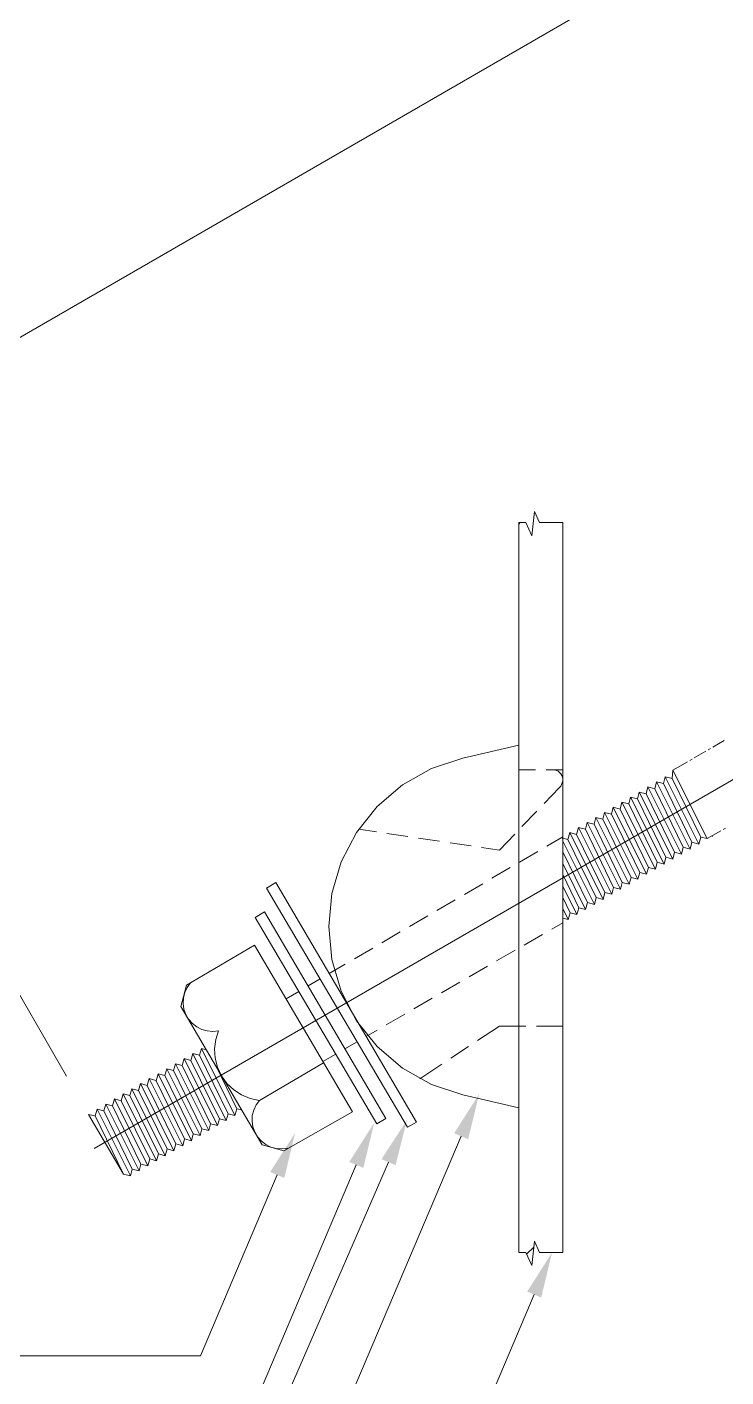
# Model space of a CAD drawing. Header units: millimetres. Extents: x 2 to 579, y 1 to 405.
# Drawn here: x 220.31 to 228.53, y 96.87 to 112.76 of the extents above; entities that cross this region are included whole.
import ezdxf

# ---------------------------------------------------------------- set-up
doc = ezdxf.new("R2010")
doc.units = ezdxf.units.MM
doc.linetypes.add('XKITLINE00', pattern=[0])
doc.layers.add('LinkedObject', color=7, linetype='Continuous', lineweight=0)

# ---------------------------------------------------------------- blocks, each defined once
blk = doc.blocks.new('*A4')
at = {"layer": 'LinkedObject'}
for points in [[(225.498, 99.672), (225.333, 99.742), (225.627, 100.204)], [(224.265, 99.334), (224.099, 99.404), (224.393, 99.866)], [(224.644, 99.365), (224.479, 99.437), (224.777, 99.897)], [(223.335, 99.216), (223.169, 99.286), (223.463, 99.748)], [(226.357, 97.808), (226.192, 97.878), (226.485, 98.34)]]:
    blk.add_hatch(color=6, dxfattribs=at).paths.add_polyline_path(points, flags=17)
at = {"layer": 'LinkedObject', "color": 6, "linetype": 'XKITLINE00', "lineweight": 0}
for p, q in [((216.869, 107.172), (258.262, 131.096)), ((226.371, 102.609), (241.193, 111.175)), ((220.775, 100.414), (216.419, 107.951)), ((225.416, 99.707), (221.26, 89.917)), ((224.562, 99.401), (221.648, 92.706)), ((224.182, 99.369), (222.604, 95.651)), ((223.252, 99.251), (222.349, 97.124)), ((226.274, 97.843), (221.984, 87.736)), ((222.349, 97.124), (212.807, 97.124))]:
    blk.add_line(p, q, dxfattribs=at)
at = {"layer": 'LinkedObject', "color": 9, "linetype": 'XKITLINE00', "lineweight": 0}
for p, q in [((226.246, 106.773), (226.28, 107.06)), ((226.28, 107.06), (226.337, 106.929)), ((226.092, 106.929), (226.176, 106.929)), ((226.092, 106.912), (226.11, 106.929)), ((226.176, 106.929), (226.246, 106.773)), ((226.337, 106.929), (226.61, 106.929)), ((232.057, 105.896), (221.097, 99.561)), ((228.158, 104.161), (228.293, 104.24)), ((228.32, 104.255), (228.347, 104.271)), ((228.374, 104.286), (228.509, 104.365)), ((227.907, 104.017), (228.076, 104.114)), ((228.104, 104.13), (228.131, 104.146)), ((228.311, 103.211), (228.47, 103.303)), ((228.498, 103.318), (228.525, 103.334))]:
    blk.add_line(p, q, dxfattribs=at)
at = {"layer": 'LinkedObject', "color": 7, "linetype": 'XKITLINE00', "lineweight": 0}
for p, q in [((226.092, 98.34), (226.092, 106.929)), ((226.61, 106.929), (226.61, 98.34)), ((226.092, 104.309), (225.435, 104.157)), ((225.435, 104.157), (225.065, 104.034)), ((225.065, 104.034), (224.725, 103.842)), ((224.725, 103.842), (224.429, 103.588)), ((224.429, 103.588), (224.186, 103.283)), ((224.186, 103.283), (224.006, 102.937)), ((224.006, 102.937), (223.895, 102.563)), ((223.895, 102.563), (223.858, 102.175)), ((223.858, 102.175), (223.895, 101.787)), ((223.895, 101.787), (224.006, 101.413)), ((224.006, 101.413), (224.186, 101.067)), ((224.186, 101.067), (224.429, 100.762)), ((224.429, 100.762), (224.725, 100.509)), ((224.725, 100.509), (225.065, 100.317)), ((225.065, 100.317), (225.435, 100.193)), ((226.092, 100.041), (225.435, 100.193)), ((221.225, 99.635), (221.225, 99.635)), ((226.186, 98.317), (226.272, 98.402)), ((226.246, 98.184), (226.28, 98.471)), ((226.28, 98.471), (226.337, 98.34)), ((226.176, 98.34), (226.092, 98.34)), ((226.176, 98.34), (226.246, 98.184)), ((226.61, 98.34), (226.337, 98.34))]:
    blk.add_line(p, q, dxfattribs=at)
at = {"layer": 'LinkedObject', "color": 1, "linetype": 'XKITLINE00', "lineweight": 0}
for p, q in [((226.092, 104.02), (226.289, 104.02)), ((226.414, 104.02), (226.61, 104.02)), ((226.514, 104.018), (226.492, 104.02)), ((226.535, 104.012), (226.514, 104.018)), ((226.555, 104.002), (226.535, 104.012)), ((226.572, 103.989), (226.555, 104.002)), ((226.587, 103.973), (226.572, 103.989)), ((226.598, 103.954), (226.587, 103.973)), ((226.606, 103.933), (226.598, 103.954)), ((226.61, 103.912), (226.606, 103.933)), ((227.816, 103.938), (227.795, 103.857)), ((227.897, 103.917), (227.816, 103.938)), ((227.816, 103.938), (228.212, 103.146)), ((227.907, 104.017), (227.897, 103.917)), ((228.233, 103.227), (227.897, 103.917)), ((227.907, 104.017), (228.311, 103.211)), ((226.571, 103.813), (226.39, 103.624)), ((226.571, 103.813), (226.586, 103.829)), ((226.586, 103.829), (226.597, 103.848)), ((226.597, 103.848), (226.605, 103.868)), ((226.605, 103.868), (226.61, 103.89)), ((226.61, 103.89), (226.61, 103.912)), ((227.51, 103.758), (227.489, 103.678)), ((227.591, 103.737), (227.51, 103.758)), ((227.51, 103.758), (227.904, 102.969)), ((227.612, 103.818), (227.591, 103.737)), ((227.693, 103.797), (227.612, 103.818)), ((227.612, 103.818), (228.007, 103.028)), ((227.714, 103.878), (227.693, 103.797)), ((228.028, 103.109), (227.693, 103.797)), ((227.795, 103.857), (227.714, 103.878)), ((227.714, 103.878), (228.109, 103.087)), ((228.13, 103.168), (227.795, 103.857)), ((227.306, 103.639), (227.285, 103.558)), ((227.387, 103.618), (227.306, 103.639)), ((227.306, 103.639), (227.7, 102.85)), ((227.408, 103.699), (227.387, 103.618)), ((227.721, 102.931), (227.387, 103.618)), ((227.489, 103.678), (227.408, 103.699)), ((227.408, 103.699), (227.802, 102.909)), ((227.823, 102.99), (227.489, 103.678)), ((227.926, 103.049), (227.591, 103.737)), ((226.304, 103.534), (226.131, 103.353)), ((227, 103.459), (226.979, 103.378)), ((227.081, 103.438), (227, 103.459)), ((227, 103.459), (227.392, 102.672)), ((227.102, 103.519), (227.081, 103.438)), ((227.414, 102.753), (227.081, 103.438)), ((227.183, 103.498), (227.102, 103.519)), ((227.102, 103.519), (227.495, 102.731)), ((227.204, 103.579), (227.183, 103.498)), ((227.516, 102.812), (227.183, 103.498)), ((227.285, 103.558), (227.204, 103.579)), ((227.204, 103.579), (227.597, 102.791)), ((227.619, 102.871), (227.285, 103.558)), ((224.211, 103.321), (224.42, 103.289)), ((226.694, 103.28), (226.672, 103.199)), ((226.774, 103.259), (226.694, 103.28)), ((226.694, 103.28), (227.085, 102.494)), ((226.796, 103.34), (226.774, 103.259)), ((226.877, 103.319), (226.796, 103.34)), ((226.796, 103.34), (227.188, 102.554)), ((226.898, 103.4), (226.877, 103.319)), ((227.209, 102.634), (226.877, 103.319)), ((226.979, 103.378), (226.898, 103.4)), ((226.898, 103.4), (227.29, 102.613)), ((227.311, 102.694), (226.979, 103.378)), ((224.543, 103.271), (224.79, 103.234)), ((224.914, 103.215), (225.161, 103.178)), ((225.285, 103.16), (225.532, 103.123)), ((226.045, 103.262), (225.865, 103.073)), ((226.605, 103.213), (226.61, 103.218)), ((226.672, 103.199), (226.61, 103.215)), ((226.61, 103.181), (226.983, 102.435)), ((227.004, 102.516), (226.672, 103.199)), ((227.107, 102.575), (226.774, 103.259)), ((228.13, 103.168), (228.109, 103.087)), ((228.212, 103.146), (228.13, 103.168)), ((228.233, 103.227), (228.212, 103.146)), ((228.311, 103.211), (228.233, 103.227)), ((228.372, 103.236), (228.373, 103.238)), ((225.656, 103.104), (225.865, 103.073)), ((226.902, 102.457), (226.61, 103.055)), ((227.823, 102.99), (227.802, 102.909)), ((227.904, 102.969), (227.823, 102.99)), ((227.926, 103.049), (227.904, 102.969)), ((228.007, 103.028), (227.926, 103.049)), ((228.028, 103.109), (228.007, 103.028)), ((228.109, 103.087), (228.028, 103.109)), ((226.61, 102.917), (226.88, 102.376)), ((227.516, 102.812), (227.495, 102.731)), ((227.597, 102.791), (227.516, 102.812)), ((227.619, 102.871), (227.597, 102.791)), ((227.7, 102.85), (227.619, 102.871)), ((227.721, 102.931), (227.7, 102.85)), ((227.802, 102.909), (227.721, 102.931)), ((223.236, 102.694), (223.126, 102.628)), ((223.236, 102.694), (224.89, 99.873)), ((226.799, 102.397), (226.61, 102.786)), ((226.61, 102.652), (226.778, 102.317)), ((227.311, 102.694), (227.29, 102.613)), ((227.392, 102.672), (227.311, 102.694)), ((227.414, 102.753), (227.392, 102.672)), ((227.495, 102.731), (227.414, 102.753)), ((224.784, 99.812), (223.126, 102.628)), ((226.697, 102.338), (226.61, 102.516)), ((227.004, 102.516), (226.983, 102.435)), ((227.085, 102.494), (227.004, 102.516)), ((227.107, 102.575), (227.085, 102.494)), ((227.188, 102.554), (227.107, 102.575)), ((227.209, 102.634), (227.188, 102.554)), ((227.29, 102.613), (227.209, 102.634)), ((226.61, 102.388), (226.676, 102.257)), ((226.697, 102.338), (226.676, 102.257)), ((226.778, 102.317), (226.697, 102.338)), ((226.799, 102.397), (226.778, 102.317)), ((226.88, 102.376), (226.799, 102.397)), ((226.902, 102.457), (226.88, 102.376)), ((226.983, 102.435), (226.902, 102.457)), ((226.676, 102.257), (226.61, 102.275)), ((225.606, 100.832), (225.865, 101.004)), ((225.865, 101.004), (226.175, 101.004)), ((226.3, 101.004), (226.61, 101.004)), ((222.36, 100.74), (222.339, 100.66)), ((222.36, 100.74), (222.754, 99.951)), ((222.418, 100.725), (222.36, 100.74)), ((225.294, 100.624), (225.502, 100.763)), ((222.156, 100.621), (222.135, 100.54)), ((222.156, 100.621), (222.549, 99.832)), ((222.237, 100.6), (222.156, 100.621)), ((222.258, 100.681), (222.237, 100.6)), ((222.571, 99.913), (222.237, 100.6)), ((222.258, 100.681), (222.652, 99.891)), ((222.339, 100.66), (222.258, 100.681)), ((222.673, 99.972), (222.339, 100.66)), ((221.85, 100.441), (221.828, 100.36)), ((221.85, 100.441), (222.242, 99.654)), ((221.93, 100.42), (221.85, 100.441)), ((221.952, 100.501), (221.93, 100.42)), ((222.263, 99.735), (221.93, 100.42)), ((221.952, 100.501), (222.345, 99.714)), ((222.033, 100.48), (221.952, 100.501)), ((222.054, 100.561), (222.033, 100.48)), ((222.366, 99.794), (222.033, 100.48)), ((222.054, 100.561), (222.447, 99.773)), ((222.135, 100.54), (222.054, 100.561)), ((222.468, 99.853), (222.135, 100.54)), ((222.775, 100.031), (222.536, 100.525)), ((224.931, 100.382), (225.189, 100.555)), ((221.541, 100.266), (221.52, 100.185)), ((221.541, 100.266), (221.935, 99.476)), ((221.622, 100.245), (221.541, 100.266)), ((221.643, 100.326), (221.622, 100.245)), ((221.643, 100.326), (222.037, 99.536)), ((221.724, 100.304), (221.643, 100.326)), ((221.745, 100.385), (221.724, 100.304)), ((222.059, 99.616), (221.724, 100.304)), ((221.826, 100.364), (221.745, 100.385)), ((221.745, 100.385), (222.14, 99.595)), ((222.161, 99.676), (221.828, 100.36)), ((221.337, 100.146), (221.316, 100.065)), ((221.337, 100.146), (221.73, 99.358)), ((221.418, 100.125), (221.337, 100.146)), ((221.439, 100.206), (221.418, 100.125)), ((221.752, 99.439), (221.418, 100.125)), ((221.439, 100.206), (221.833, 99.417)), ((221.52, 100.185), (221.439, 100.206)), ((221.854, 99.498), (221.52, 100.185)), ((221.956, 99.557), (221.622, 100.245)), ((221.444, 99.261), (221.033, 99.963)), ((221.033, 99.963), (221.112, 99.946)), ((221.133, 100.026), (221.112, 99.946)), ((221.444, 99.261), (221.112, 99.946)), ((221.214, 100.005), (221.133, 100.026)), ((221.133, 100.026), (221.525, 99.239)), ((221.235, 100.086), (221.214, 100.005)), ((221.547, 99.32), (221.214, 100.005)), ((221.316, 100.065), (221.235, 100.086)), ((221.235, 100.086), (221.628, 99.299)), ((221.649, 99.379), (221.316, 100.065)), ((222.673, 99.972), (222.652, 99.891)), ((222.754, 99.951), (222.673, 99.972)), ((222.775, 100.031), (222.754, 99.951)), ((222.834, 100.016), (222.775, 100.031)), ((222.366, 99.794), (222.345, 99.714)), ((222.447, 99.773), (222.366, 99.794)), ((222.468, 99.853), (222.447, 99.773)), ((222.549, 99.832), (222.468, 99.853)), ((222.571, 99.913), (222.549, 99.832)), ((222.652, 99.891), (222.571, 99.913)), ((224.89, 99.873), (224.784, 99.812)), ((222.161, 99.676), (222.14, 99.595)), ((222.242, 99.654), (222.161, 99.676)), ((222.263, 99.735), (222.242, 99.654)), ((222.345, 99.714), (222.263, 99.735)), ((221.854, 99.498), (221.833, 99.417)), ((221.935, 99.476), (221.854, 99.498)), ((221.956, 99.557), (221.935, 99.476)), ((222.037, 99.536), (221.956, 99.557)), ((222.059, 99.616), (222.037, 99.536)), ((222.14, 99.595), (222.059, 99.616)), ((221.547, 99.32), (221.525, 99.239)), ((221.628, 99.299), (221.547, 99.32)), ((221.649, 99.379), (221.628, 99.299)), ((221.73, 99.358), (221.649, 99.379)), ((221.752, 99.439), (221.73, 99.358)), ((221.833, 99.417), (221.752, 99.439)), ((221.525, 99.239), (221.444, 99.261))]:
    blk.add_line(p, q, dxfattribs=at)
at = {"layer": 'LinkedObject', "color": 4, "linetype": 'XKITLINE00', "lineweight": 0}
for p, q in [((226.61, 103.231), (226.424, 103.122)), ((226.316, 103.059), (226.1, 102.932)), ((225.992, 102.869), (225.777, 102.743)), ((225.669, 102.679), (225.453, 102.553)), ((225.345, 102.49), (225.13, 102.363)), ((225.022, 102.3), (224.806, 102.174)), ((226.482, 102.145), (226.61, 102.22)), ((224.698, 102.111), (224.482, 101.984)), ((226.158, 101.957), (226.374, 102.083)), ((224.375, 101.921), (224.159, 101.795)), ((225.833, 101.77), (226.049, 101.895)), ((224.051, 101.731), (223.864, 101.622)), ((225.509, 101.582), (225.725, 101.707)), ((223.756, 101.558), (223.615, 101.476)), ((223.506, 101.412), (223.356, 101.324)), ((225.184, 101.394), (225.4, 101.519)), ((224.859, 101.206), (225.076, 101.331)), ((224.535, 101.018), (224.751, 101.143)), ((224.299, 100.881), (224.427, 100.956)), ((224.048, 100.736), (224.191, 100.819)), ((223.79, 100.587), (223.941, 100.674))]:
    blk.add_line(p, q, dxfattribs=at)
at = {"layer": 'LinkedObject', "color": 2, "linetype": 'XKITLINE00', "lineweight": 0}
for p, q in [((223.104, 102.347), (222.994, 102.282)), ((223.104, 102.347), (224.529, 99.915)), ((224.424, 99.853), (222.994, 102.282)), ((224.529, 99.915), (224.424, 99.853))]:
    blk.add_line(p, q, dxfattribs=at)
at = {"layer": 'LinkedObject', "color": 3, "linetype": 'XKITLINE00', "lineweight": 0}
for p, q in [((222.185, 101.486), (222.985, 101.954)), ((224.139, 99.993), (222.985, 101.954)), ((222.119, 101.235), (222.185, 101.486)), ((222.164, 101.399), (222.148, 101.335)), ((222.192, 101.459), (222.164, 101.399)), ((222.231, 101.513), (222.192, 101.459)), ((222.119, 101.235), (223.075, 99.604)), ((222.148, 101.335), (222.145, 101.269)), ((222.145, 101.269), (222.155, 101.203)), ((222.155, 101.203), (222.176, 101.141)), ((222.176, 101.141), (222.21, 101.083)), ((222.21, 101.083), (222.254, 101.034)), ((222.254, 101.034), (222.306, 100.993)), ((222.306, 100.993), (222.366, 100.964)), ((222.366, 100.964), (222.429, 100.946)), ((222.429, 100.946), (222.495, 100.941)), ((222.495, 100.941), (222.561, 100.949)), ((222.561, 100.949), (222.528, 100.844)), ((222.528, 100.844), (222.515, 100.735)), ((222.515, 100.735), (222.522, 100.625)), ((222.522, 100.625), (222.55, 100.518)), ((222.55, 100.518), (222.596, 100.419)), ((222.596, 100.419), (222.66, 100.329)), ((223.042, 100.129), (223.798, 100.571)), ((222.66, 100.329), (222.74, 100.253)), ((222.74, 100.253), (222.832, 100.193)), ((222.832, 100.193), (222.934, 100.151)), ((222.934, 100.151), (223.042, 100.129)), ((223.042, 100.129), (223.003, 100.075)), ((222.959, 99.951), (222.956, 99.885)), ((222.975, 100.015), (222.959, 99.951)), ((223.003, 100.075), (222.975, 100.015)), ((223.331, 99.537), (224.139, 99.993)), ((222.956, 99.885), (222.966, 99.819)), ((222.966, 99.819), (222.987, 99.757)), ((222.987, 99.757), (223.021, 99.699)), ((223.021, 99.699), (223.065, 99.65)), ((223.065, 99.65), (223.117, 99.609)), ((223.075, 99.604), (223.331, 99.537)), ((223.117, 99.609), (223.176, 99.58)), ((223.176, 99.58), (223.24, 99.562)), ((223.24, 99.562), (223.306, 99.557)), ((223.306, 99.557), (223.372, 99.565))]:
    blk.add_line(p, q, dxfattribs=at)

msp = doc.modelspace()

# ---------------------------------------------------------------- block references
at = {"lineweight": 0}
msp.add_blockref('*A4', (0, 0), dxfattribs=at)

doc.saveas('drawing.dxf')
